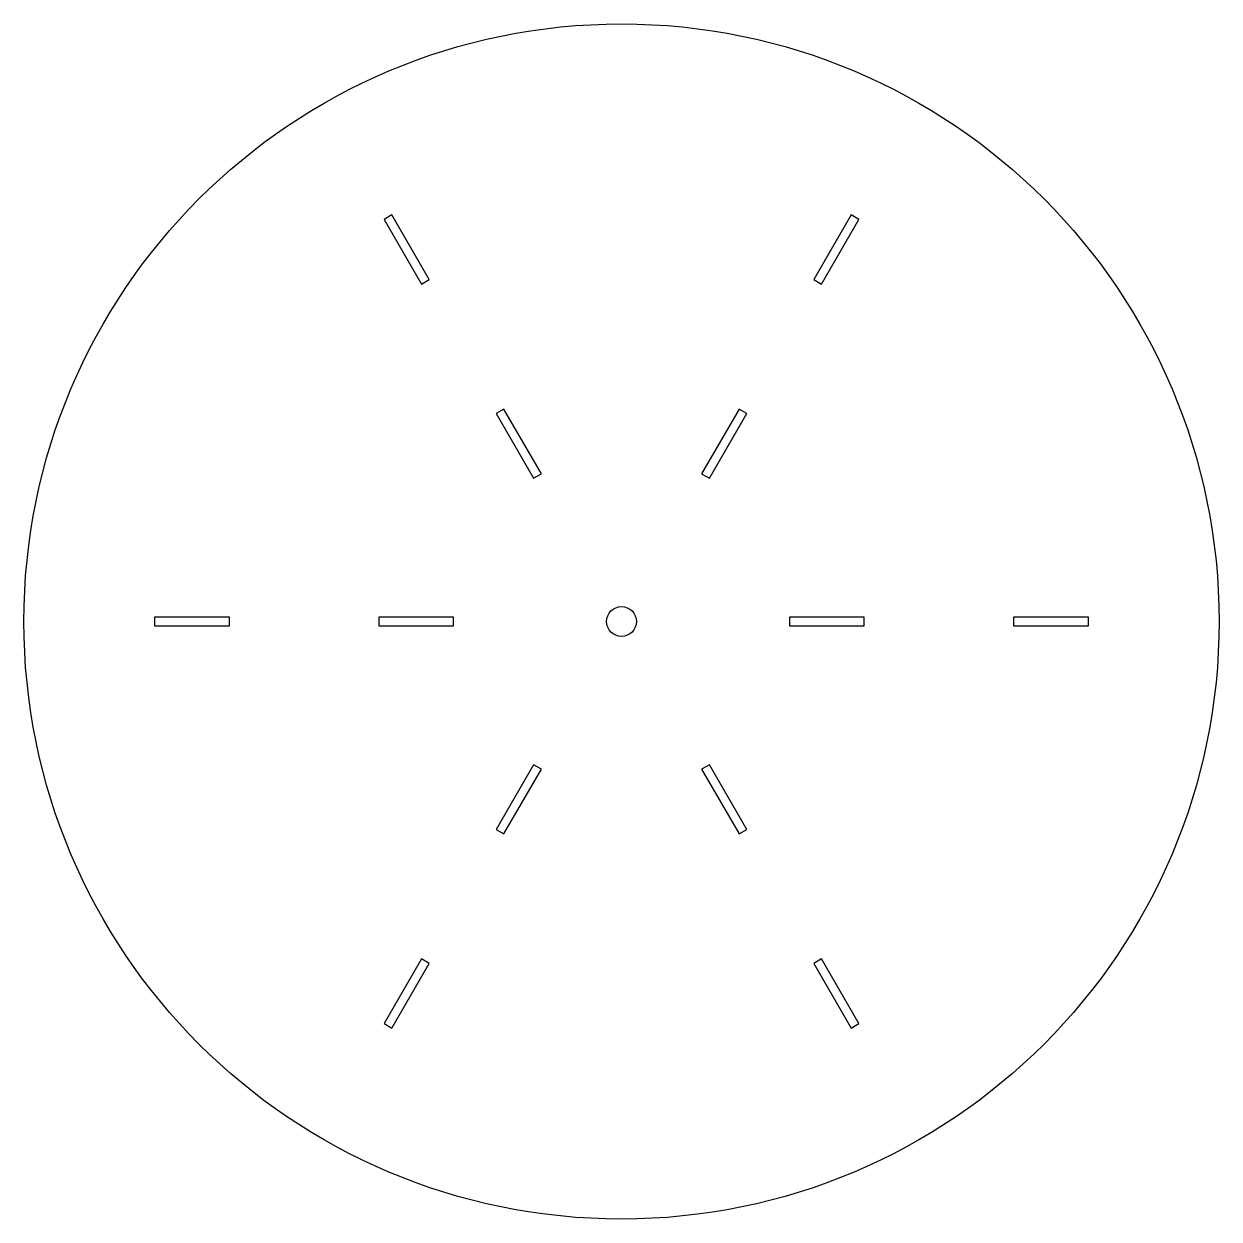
# Model space of a CAD drawing. Header units: millimetres. Extents: x -199 to 201, y -199 to 201.
import ezdxf

# ---------------------------------------------------------------- set-up
doc = ezdxf.new("R2010")
doc.units = ezdxf.units.MM
doc.layers.get('0').update_dxf_attribs({"linetype": 'CONTINUOUS'})

msp = doc.modelspace()

# ---------------------------------------------------------------- linework, layer by layer
for points in [[(-66.17, 113.58), (-63.57, 115.08), (-76.07, 136.73), (-78.67, 135.23)], [(65.08, 115.08), (67.68, 113.58), (80.18, 135.23), (77.58, 136.73)], [(-28.67, 48.63), (-26.07, 50.13), (-38.57, 71.78), (-41.17, 70.28)], [(42.68, 70.28), (40.08, 71.78), (27.58, 50.13), (30.18, 48.63)], [(-130.49, -0.83), (-130.49, 2.17), (-155.49, 2.17), (-155.49, -0.83)], [(-55.49, -0.83), (-55.49, 2.17), (-80.49, 2.17), (-80.49, -0.83)], [(57, 2.17), (57, -0.83), (82, -0.83), (82, 2.17)], [(157, -0.83), (157, 2.17), (132, 2.17), (132, -0.83)], [(-26.07, -48.8), (-28.67, -47.3), (-41.17, -68.95), (-38.57, -70.45)], [(30.18, -47.3), (27.58, -48.8), (40.08, -70.45), (42.68, -68.95)], [(-63.57, -113.75), (-66.17, -112.25), (-78.67, -133.9), (-76.07, -135.4)], [(67.68, -112.25), (65.08, -113.75), (77.58, -135.4), (80.18, -133.9)]]:
    msp.add_lwpolyline(points, close=True)
for radius in [200, 5]:
    msp.add_circle((0.76, 0.67), radius)

doc.saveas('drawing.dxf')
